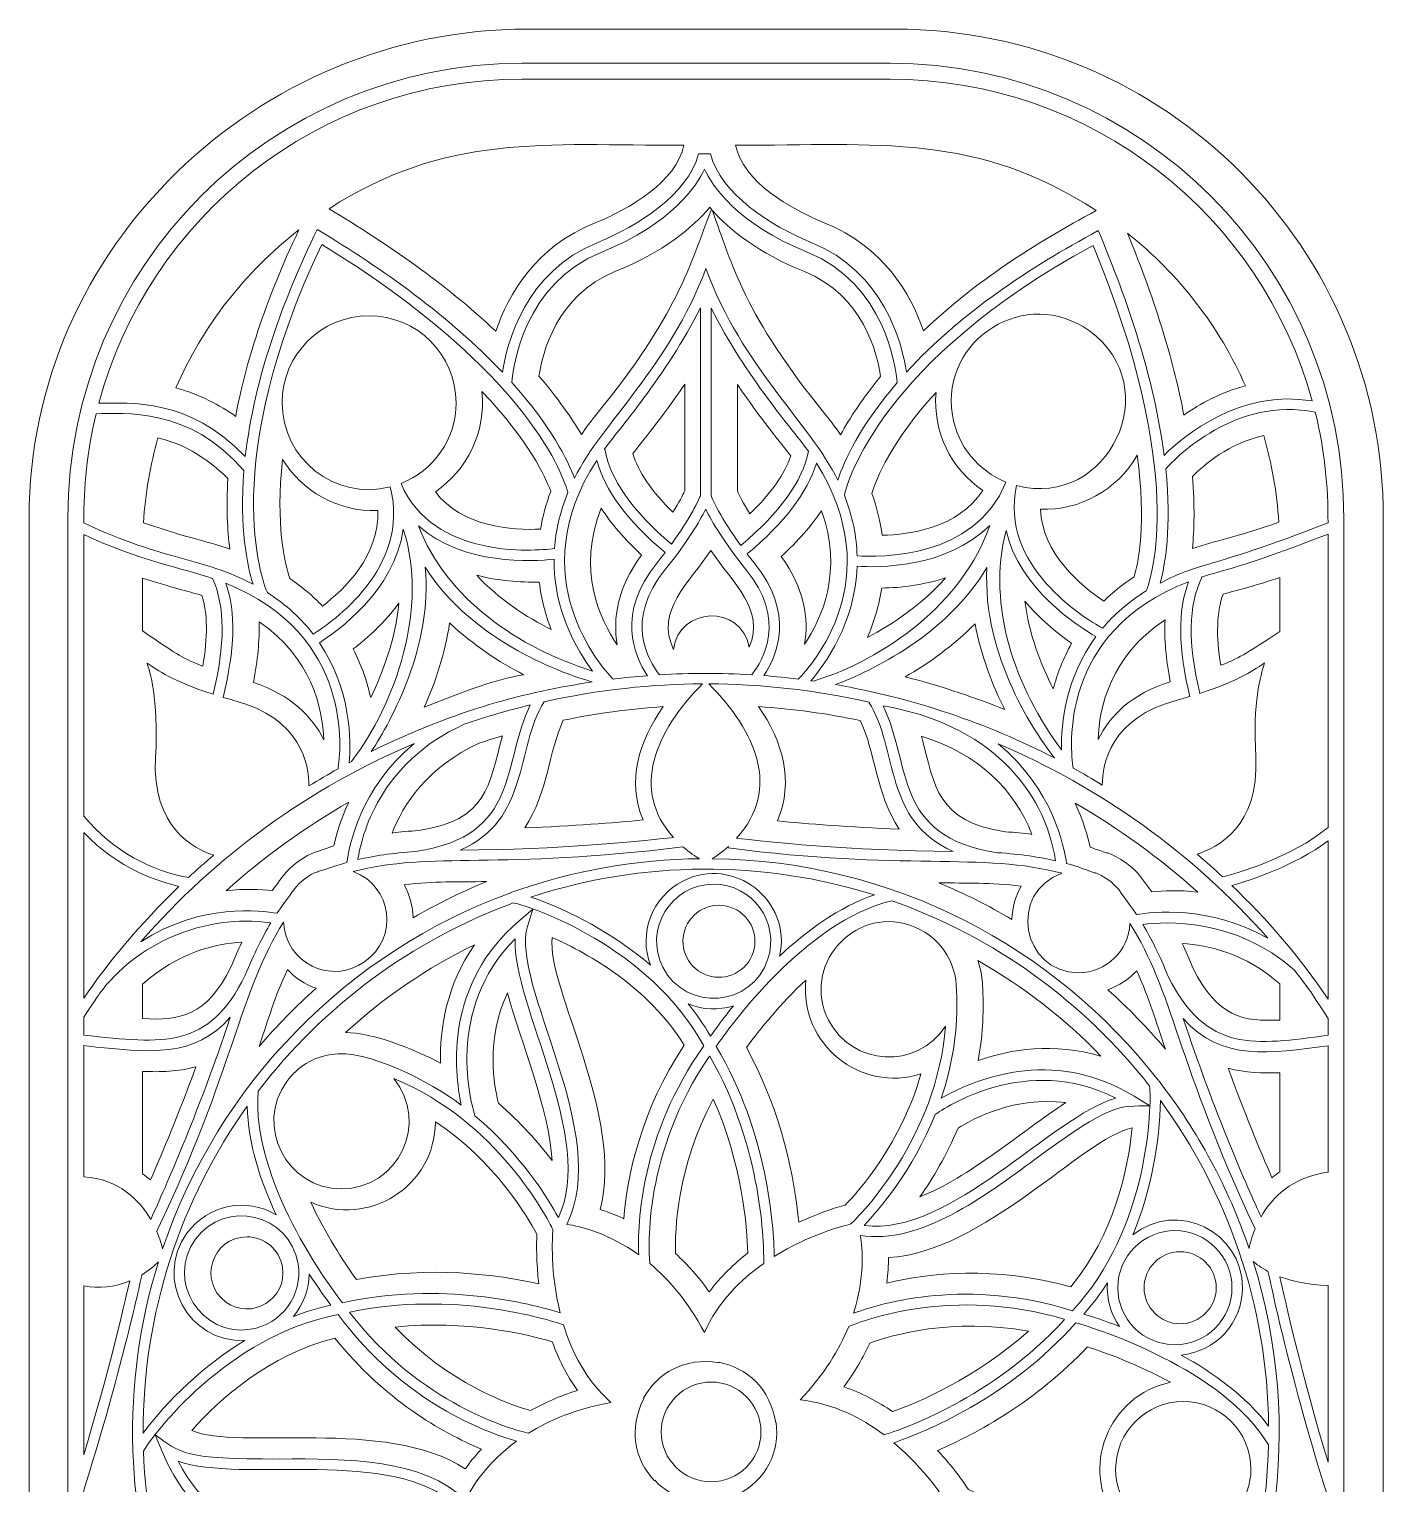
# Model space of a CAD drawing. Header units: inches. Extents: x 67 to 712, y 69 to 701.
# Drawn here: x 455.2 to 712.4, y 424.8 to 701 of the extents above; entities that cross this region are included whole.
import ezdxf

# ---------------------------------------------------------------- set-up
doc = ezdxf.new("R2010")
doc.units = ezdxf.units.IN
doc.header["$MEASUREMENT"] = 0
doc.layers.add('_U+0421_U+043B_U+043E_U+0439 1', color=7, linetype='Continuous')

# ---------------------------------------------------------------- blocks, each defined once
blk = doc.blocks.new('block 2')
at = {"layer": '_U+0421_U+043B_U+043E_U+0439 1', "color": 1, "lineweight": 9, "true_color": 0xff0000}
for points, knots in [([(712.3, 608.11), (712.41, 659.44), (670.91, 701.04), (619.58, 701.04), (619.58, 701.04), (549.77, 701.04), (549.77, 701.04), (498.53, 701.04), (455.17, 659.56), (455.18, 608.31), (455.18, 608.31), (455.18, 69.39), (455.18, 69.39), (455.18, 69.39), (556.5, 69.39), (556.5, 69.39), (556.5, 69.39), (556.5, 81.92), (556.5, 81.92), (556.5, 90.67), (563.62, 97.79), (572.36, 97.79), (572.36, 97.79), (596.99, 97.79), (596.99, 97.79), (605.74, 97.79), (612.85, 90.67), (612.85, 81.92), (612.85, 81.92), (612.85, 69.39), (612.85, 69.39), (612.85, 69.39), (712.3, 69.39), (712.3, 69.39), (712.3, 69.39), (712.3, 608.11), (712.3, 608.11), (712.3, 608.11), (712.3, 608.11), (712.3, 608.11)], [0, 0, 0, 0, 1, 1, 1, 2, 2, 2, 3, 3, 3, 4, 4, 4, 5, 5, 5, 6, 6, 6, 7, 7, 7, 8, 8, 8, 9, 9, 9, 10, 10, 10, 11, 11, 11, 12, 12, 12, 13, 13, 13, 13]), ([(579.49, 678.98), (578.1, 672.11), (569.13, 666.87), (562.66, 664.26), (551.36, 659.7), (546.18, 650.71), (543.8, 643.66), (533.97, 652.9), (523.41, 660.1), (512.12, 666.94), (534.41, 681.24), (552.85, 678.98), (579.49, 678.98)], [0, 0, 0, 0, 1, 1, 1, 2, 2, 2, 3, 3, 3, 4, 4, 4, 4]), ([(657.8, 666.58), (645.98, 660.23), (634.96, 653.21), (624.98, 643.76), (622.59, 650.8), (617.4, 659.72), (606.16, 664.26), (599.67, 666.88), (590.7, 672.12), (589.32, 678.98), (616.32, 678.98), (635.23, 681.34), (657.8, 666.58)], [0, 0, 0, 0, 1, 1, 1, 2, 2, 2, 3, 3, 3, 4, 4, 4, 4]), ([(584.41, 667.2), (584.51, 667.08), (584.62, 666.96), (584.72, 666.83), (580.68, 656.24), (578.34, 646.8), (562.78, 627.73), (561.78, 626.5), (560.87, 625.29), (560.03, 624.09), (558.19, 627.21), (555.6, 630.95), (551.99, 635.15), (552.62, 639.48), (555.32, 650.51), (566.4, 654.99), (575.64, 658.72), (581.15, 663.32), (584.41, 667.2)], [0, 0, 0, 0, 1, 1, 1, 2, 2, 2, 3, 3, 3, 4, 4, 4, 5, 5, 5, 6, 6, 6, 6]), ([(602.41, 654.99), (613.59, 650.47), (616.23, 639.4), (616.84, 635.08), (613.45, 630.96), (611.01, 627.21), (609.26, 624.03), (608.41, 625.25), (607.48, 626.48), (606.47, 627.73), (590.9, 646.82), (588.71, 656.21), (584.89, 666.65), (588.19, 662.89), (593.61, 658.54), (602.41, 654.99)], [0, 0, 0, 0, 1, 1, 1, 2, 2, 2, 3, 3, 3, 4, 4, 4, 5, 5, 5, 5]), ([(506.4, 662.9), (499.85, 649.14), (496.23, 637.33), (494.4, 627.5), (491.4, 629.61), (487.57, 631.69), (483.05, 632.91), (488.11, 644.54), (495.98, 654.79), (506.4, 662.9)], [0, 0, 0, 0, 1, 1, 1, 2, 2, 2, 3, 3, 3, 3]), ([(686.13, 633.3), (681.45, 632.08), (677.51, 629.93), (674.44, 627.75), (672.64, 637.23), (669.34, 648.71), (663.71, 662.31), (673.63, 654.38), (681.18, 644.5), (686.13, 633.3)], [0, 0, 0, 0, 1, 1, 1, 2, 2, 2, 3, 3, 3, 3]), ([(579.65, 613.34), (579.28, 612.56), (578.57, 611.18), (577.41, 609.31), (573.37, 613.27), (570.82, 617.01), (569.81, 620.47), (571.55, 622.72), (575.2, 627.06), (579.66, 633.65), (579.66, 633.65), (579.65, 613.34), (579.65, 613.34)], [0, 0, 0, 0, 1, 1, 1, 2, 2, 2, 3, 3, 3, 4, 4, 4, 4]), ([(592.03, 609.02), (590.77, 611.03), (590.02, 612.51), (589.65, 613.31), (589.65, 613.31), (589.66, 633.56), (589.66, 633.56), (594.36, 626.6), (598.01, 622.36), (599.8, 620.01), (598.67, 616.59), (596.07, 612.91), (592.03, 609.02)], [0, 0, 0, 0, 1, 1, 1, 2, 2, 2, 3, 3, 3, 4, 4, 4, 4]), ([(541.13, 632.25), (550.16, 622.81), (553.28, 615.88), (554.22, 613.25), (553.3, 610.79), (552.67, 608.4), (552.29, 606.1), (547, 605.86), (537.41, 606.48), (532.31, 613.18), (538.34, 617.32), (541.95, 624.49), (541.13, 632.25)], [0, 0, 0, 0, 1, 1, 1, 2, 2, 2, 3, 3, 3, 4, 4, 4, 4]), ([(636.28, 613.41), (631.51, 606.32), (622.43, 605.03), (617.14, 604.94), (616.8, 607.47), (616.17, 610.11), (615.18, 612.84), (616.02, 615.58), (618.86, 622.81), (627.37, 632.04), (626.77, 624.62), (630.07, 617.63), (636.28, 613.41)], [0, 0, 0, 0, 1, 1, 1, 2, 2, 2, 3, 3, 3, 4, 4, 4, 4]), ([(479.65, 623.43), (486.11, 621.93), (490.85, 617.8), (492.92, 615.69), (492.6, 610.38), (492.82, 605.91), (493.28, 602.32), (488.69, 603.9), (485.44, 604.34), (476.89, 607.32), (477.24, 612.83), (478.17, 618.22), (479.65, 623.43)], [0, 0, 0, 0, 1, 1, 1, 2, 2, 2, 3, 3, 3, 4, 4, 4, 4]), ([(692.46, 607.4), (683.86, 604.41), (680.69, 603.99), (676.06, 602.4), (676.41, 606.01), (676.51, 610.55), (676.06, 616.08), (678.18, 618.25), (682.98, 622.44), (689.59, 623.85), (691.13, 618.54), (692.1, 613.03), (692.46, 607.4)], [0, 0, 0, 0, 1, 1, 1, 2, 2, 2, 3, 3, 3, 4, 4, 4, 4]), ([(521.38, 609.61), (521.69, 601.07), (515.09, 594.69), (510.87, 591.5), (509.11, 593.34), (507.07, 595.1), (504.68, 596.72), (503.78, 599.46), (501.9, 607.02), (503.3, 619.33), (507, 613.36), (513.66, 609.37), (521.38, 609.61)], [0, 0, 0, 0, 1, 1, 1, 2, 2, 2, 3, 3, 3, 4, 4, 4, 4]), ([(665.57, 620.12), (667.32, 607.17), (665.78, 599.73), (664.99, 597.05), (662.81, 595.6), (660.9, 594.05), (659.24, 592.42), (654.85, 595.34), (647.46, 601.5), (647.24, 609.86), (654.7, 609.67), (661.69, 613.42), (665.57, 620.12)], [0, 0, 0, 0, 1, 1, 1, 2, 2, 2, 3, 3, 3, 4, 4, 4, 4]), ([(571.47, 601.16), (566.83, 594.95), (565.97, 589.05), (566.85, 584.13), (563.46, 589.05), (559.23, 598.31), (563.77, 610.1), (565.7, 607.14), (568.26, 604.17), (571.47, 601.16)], [0, 0, 0, 0, 1, 1, 1, 2, 2, 2, 3, 3, 3, 3]), ([(602.42, 584.24), (603.25, 589.06), (602.4, 594.83), (597.98, 600.88), (601.15, 603.81), (603.69, 606.71), (605.64, 609.6), (609.77, 598.18), (605.72, 589.13), (602.42, 584.24)], [0, 0, 0, 0, 1, 1, 1, 2, 2, 2, 3, 3, 3, 3]), ([(591.92, 583.69), (590.41, 591.85), (578.53, 591.47), (577.54, 583.23), (574.04, 590.63), (580.46, 595.86), (584.63, 602.05), (588.82, 595.8), (594.91, 590.9), (591.92, 583.69)], [0, 0, 0, 0, 1, 1, 1, 2, 2, 2, 3, 3, 3, 3]), ([(476.7, 596.82), (482.44, 594.95), (485.22, 594.34), (487.98, 593.51), (489.08, 590.08), (489.12, 585.56), (488.15, 580.05), (483.63, 581.87), (483.14, 582.45), (476.7, 586.76), (476.7, 586.76), (476.7, 596.82), (476.7, 596.82)], [0, 0, 0, 0, 1, 1, 1, 2, 2, 2, 3, 3, 3, 4, 4, 4, 4]), ([(540.16, 597.33), (544.26, 596.29), (548.41, 595.96), (552.04, 596.06), (552.43, 592.76), (553.25, 589.73), (554.29, 587.04), (549.66, 589.37), (544.42, 592.72), (540.16, 597.33)], [0, 0, 0, 0, 1, 1, 1, 2, 2, 2, 3, 3, 3, 3]), ([(617.06, 594.91), (620.74, 594.96), (624.99, 595.51), (629.18, 596.83), (624.76, 591.79), (619.16, 588.07), (614.35, 585.52), (615.53, 588.28), (616.53, 591.43), (617.06, 594.91)], [0, 0, 0, 0, 1, 1, 1, 2, 2, 2, 3, 3, 3, 3]), ([(692.65, 586.64), (686.37, 582.61), (685.69, 581.96), (681.45, 580.24), (680.51, 585.82), (680.65, 590.34), (681.87, 593.74), (684.49, 594.49), (687.46, 595.22), (692.65, 596.91), (692.65, 596.91), (692.65, 586.64), (692.65, 586.64), (692.65, 586.64), (692.65, 586.64), (692.65, 586.64)], [0, 0, 0, 0, 1, 1, 1, 2, 2, 2, 3, 3, 3, 4, 4, 4, 5, 5, 5, 5]), ([(520.03, 574.15), (519.36, 577.09), (518.32, 580.22), (516.7, 583.35), (519.65, 585.55), (522.77, 588.49), (525.37, 592.02), (524.77, 585.34), (522.42, 579.05), (520.03, 574.15)], [0, 0, 0, 0, 1, 1, 1, 2, 2, 2, 3, 3, 3, 3]), ([(649.64, 575.8), (647.26, 580.41), (644.99, 586.2), (644.25, 592.43), (646.97, 589.18), (650.12, 586.48), (653.12, 584.43), (651.49, 581.53), (650.38, 578.6), (649.64, 575.8)], [0, 0, 0, 0, 1, 1, 1, 2, 2, 2, 3, 3, 3, 3]), ([(498.83, 588.51), (508.88, 581.7), (510.92, 572), (511.13, 566.11), (508.97, 570.49), (504.89, 574.66), (497.76, 576.96), (498.59, 581.2), (498.95, 585.03), (498.83, 588.51)], [0, 0, 0, 0, 1, 1, 1, 2, 2, 2, 3, 3, 3, 3]), ([(671.84, 577.13), (664.5, 574.85), (660.33, 570.62), (658.14, 566.17), (658.35, 572.15), (660.46, 582.04), (670.86, 588.85), (670.69, 585.33), (671.01, 581.43), (671.84, 577.13)], [0, 0, 0, 0, 1, 1, 1, 2, 2, 2, 3, 3, 3, 3]), ([(535.02, 588.3), (539.5, 584.04), (544.51, 580.83), (549.07, 578.46), (544.29, 577.56), (541.05, 576.57), (530.21, 572.27), (532.27, 576.89), (534.14, 582.38), (535.02, 588.3)], [0, 0, 0, 0, 1, 1, 1, 2, 2, 2, 3, 3, 3, 3]), ([(621.54, 578.05), (625.9, 580.57), (630.62, 583.9), (634.79, 588.15), (635.92, 582.03), (638.11, 576.45), (640.42, 571.85), (635.34, 573.91), (628.78, 576.19), (621.54, 578.05)], [0, 0, 0, 0, 1, 1, 1, 2, 2, 2, 3, 3, 3, 3]), ([(575.59, 572.41), (570.91, 565.77), (568.68, 558.29), (571.74, 550.88), (566.22, 550.35), (558.32, 549.72), (549.29, 549.38), (553.74, 556.1), (553.85, 564.06), (556.61, 569.81), (562.84, 571.11), (569.17, 571.98), (575.59, 572.41)], [0, 0, 0, 0, 1, 1, 1, 2, 2, 2, 3, 3, 3, 4, 4, 4, 4]), ([(620.39, 549.14), (611, 549.49), (602.82, 550.16), (597.27, 550.7), (600.44, 558.22), (598.28, 565.76), (593.68, 572.41), (600.2, 571.98), (606.65, 571.09), (612.98, 569.76), (615.83, 564.01), (615.89, 555.93), (620.39, 549.14)], [0, 0, 0, 0, 1, 1, 1, 2, 2, 2, 3, 3, 3, 4, 4, 4, 4]), ([(540.75, 565.5), (542.17, 565.97), (543.59, 566.42), (545.03, 566.86), (542.48, 557.3), (542.16, 550.86), (529.15, 548.88), (527.35, 548.76), (525.67, 548.6), (524.1, 548.4), (526.16, 553.71), (530.72, 560.97), (540.75, 565.5)], [0, 0, 0, 0, 1, 1, 1, 2, 2, 2, 3, 3, 3, 4, 4, 4, 4]), ([(645.58, 548.15), (644.02, 548.35), (642.34, 548.52), (640.55, 548.64), (627.45, 550.63), (627.2, 557.13), (624.61, 566.77), (635.28, 563.52), (642.27, 556.72), (645.58, 548.15)], [0, 0, 0, 0, 1, 1, 1, 2, 2, 2, 3, 3, 3, 3]), ([(515.86, 554.27), (514.37, 551.02), (513.53, 548.11), (513.05, 545.97), (513.05, 545.97), (509.72, 544.84), (509.72, 544.84), (509.72, 544.84), (509.71, 544.86), (509.71, 544.86), (507.57, 544.13), (504.82, 542.18), (503.4, 540.26), (503.4, 540.26), (503.4, 540.26), (503.4, 540.26), (503.4, 540.26), (501.35, 537.49), (501.34, 537.48), (499.16, 537.72), (496.12, 537.85), (492.57, 537.44), (499.75, 543.86), (507.57, 549.49), (515.86, 554.27)], [0, 0, 0, 0, 1, 1, 1, 2, 2, 2, 3, 3, 3, 4, 4, 4, 5, 5, 5, 6, 6, 6, 7, 7, 7, 8, 8, 8, 8]), ([(668.34, 537.24), (668.34, 537.24), (666.26, 540.04), (666.26, 540.04), (666.26, 540.04), (666.27, 540.05), (666.27, 540.05), (664.84, 541.95), (661.99, 543.94), (659.97, 544.61), (659.97, 544.61), (659.95, 544.55), (659.95, 544.55), (658.15, 545.17), (656.64, 545.72), (656.63, 545.72), (656.15, 547.88), (655.3, 550.82), (653.79, 554.09), (662.08, 549.29), (669.89, 543.63), (677.06, 537.19), (673.54, 537.59), (670.51, 537.47), (668.34, 537.24)], [0, 0, 0, 0, 1, 1, 1, 2, 2, 2, 3, 3, 3, 4, 4, 4, 5, 5, 5, 6, 6, 6, 7, 7, 7, 8, 8, 8, 8]), ([(528.09, 532.3), (528.03, 534.53), (527.43, 536.68), (526.38, 538.59), (532.31, 539.27), (536.39, 539.1), (542.06, 539.18), (537.23, 537.21), (532.56, 534.91), (528.09, 532.3)], [0, 0, 0, 0, 1, 1, 1, 2, 2, 2, 3, 3, 3, 3]), ([(627.89, 538.94), (633.34, 538.86), (637.57, 539.03), (643.54, 538.32), (642.48, 536.44), (641.85, 534.29), (641.79, 531.99), (637.34, 534.61), (632.7, 536.94), (627.89, 538.94)], [0, 0, 0, 0, 1, 1, 1, 2, 2, 2, 3, 3, 3, 3]), ([(592.66, 525.73), (591.49, 522.15), (587.63, 520.17), (584.04, 521.34), (580.45, 522.51), (578.48, 526.36), (579.65, 529.96), (580.82, 533.55), (584.67, 535.52), (588.27, 534.35), (591.85, 533.19), (593.83, 529.32), (592.66, 525.73)], [0, 0, 0, 0, 1, 1, 1, 2, 2, 2, 3, 3, 3, 4, 4, 4, 4]), ([(476.7, 519.68), (483.4, 525.73), (490.53, 527.4), (495.58, 527.67), (494.91, 526.25), (494.24, 524.7), (493.57, 523.04), (488.78, 513.49), (483.78, 512.78), (476.7, 513.16), (476.7, 513.16), (476.7, 519.68), (476.7, 519.68)], [0, 0, 0, 0, 1, 1, 1, 2, 2, 2, 3, 3, 3, 4, 4, 4, 4]), ([(579.56, 508.15), (571.3, 495.61), (568.76, 483.32), (568.1, 475.16), (566.49, 475.92), (564.97, 476.49), (563.6, 476.93), (568.27, 494.47), (553.47, 519), (554.47, 528.57), (561.68, 525.39), (572.7, 519.07), (579.56, 508.15)], [0, 0, 0, 0, 1, 1, 1, 2, 2, 2, 3, 3, 3, 4, 4, 4, 4]), ([(539.72, 527.19), (534.41, 519.46), (533.14, 511.23), (533.27, 504.72), (528.65, 507.21), (520.33, 510.59), (515.24, 510.51), (522.52, 517.18), (530.76, 522.82), (539.72, 527.19)], [0, 0, 0, 0, 1, 1, 1, 2, 2, 2, 3, 3, 3, 3]), ([(692.65, 512.9), (685.75, 512.56), (680.83, 513.39), (676.12, 522.79), (675.45, 524.45), (674.77, 526.01), (674.1, 527.43), (679.08, 527.16), (686.06, 525.54), (692.65, 519.75), (692.65, 519.75), (692.65, 512.9), (692.65, 512.9), (692.65, 512.9), (692.65, 512.9), (692.65, 512.9)], [0, 0, 0, 0, 1, 1, 1, 2, 2, 2, 3, 3, 3, 4, 4, 4, 5, 5, 5, 5]), ([(498.84, 507.87), (500.67, 513.22), (501.75, 517.09), (504.21, 522.48), (505.7, 520.89), (507.55, 519.66), (509.65, 518.92), (505.8, 515.49), (502.19, 511.8), (498.84, 507.87)], [0, 0, 0, 0, 1, 1, 1, 2, 2, 2, 3, 3, 3, 3]), ([(635.39, 505.23), (636.16, 509.45), (636.51, 513.99), (636.24, 518.78), (636.24, 518.78), (636.23, 518.78), (636.23, 518.78), (636.23, 520.64), (635.9, 522.47), (635.3, 524.2), (643.95, 519.29), (651.82, 513.16), (658.68, 506.05), (649.72, 508.68), (641.52, 507.35), (635.39, 505.23)], [0, 0, 0, 0, 1, 1, 1, 2, 2, 2, 3, 3, 3, 4, 4, 4, 5, 5, 5, 5]), ([(659.99, 518.66), (662.1, 519.4), (663.98, 520.64), (665.48, 522.24), (667.96, 516.8), (669.04, 512.89), (670.93, 507.38), (667.55, 511.39), (663.89, 515.16), (659.99, 518.66)], [0, 0, 0, 0, 1, 1, 1, 2, 2, 2, 3, 3, 3, 3]), ([(624.51, 502.67), (620.86, 489.62), (612.75, 480.46), (610.15, 477.77), (608.34, 477.28), (605.08, 476.25), (601.31, 474.49), (600.55, 482.56), (598.22, 495.19), (591.38, 507.68), (593.91, 511.16), (597.89, 516.01), (602.66, 520.49), (601.35, 508.34), (613.07, 499), (624.51, 502.67)], [0, 0, 0, 0, 1, 1, 1, 2, 2, 2, 3, 3, 3, 4, 4, 4, 5, 5, 5, 5]), ([(554.47, 486.2), (551.89, 489.62), (548.52, 493.46), (544.3, 497.09), (543.48, 500.31), (541.83, 509.27), (546.01, 518.05), (548.63, 508.37), (553.92, 496.1), (554.47, 486.2)], [0, 0, 0, 0, 1, 1, 1, 2, 2, 2, 3, 3, 3, 3]), ([(476.7, 503.15), (480.15, 503), (483.47, 503.08), (486.86, 504.02), (483.63, 495.2), (480.47, 487.63), (478.24, 482.53), (477.75, 482.94), (477.24, 483.34), (476.7, 483.72), (476.7, 483.72), (476.7, 503.15), (476.7, 503.15), (476.7, 503.15), (476.7, 503.15), (476.7, 503.15)], [0, 0, 0, 0, 1, 1, 1, 2, 2, 2, 3, 3, 3, 4, 4, 4, 5, 5, 5, 5]), ([(692.65, 484.08), (692.12, 483.72), (691.63, 483.34), (691.16, 482.94), (688.95, 488.03), (685.92, 495.32), (682.82, 503.78), (686.16, 502.85), (689.35, 502.77), (692.65, 502.9), (692.65, 502.9), (692.65, 484.08), (692.65, 484.08)], [0, 0, 0, 0, 1, 1, 1, 2, 2, 2, 3, 3, 3, 4, 4, 4, 4]), ([(585.07, 497.9), (590.58, 485.5), (591.51, 473.56), (591.64, 468.67), (589.01, 466.62), (586.48, 464.18), (584.33, 461.28), (582.27, 464.16), (580.11, 466.55), (577.93, 468.54), (577.78, 472.95), (578.14, 484.93), (585.07, 497.9)], [0, 0, 0, 0, 1, 1, 1, 2, 2, 2, 3, 3, 3, 4, 4, 4, 4]), ([(631.55, 492.37), (634.35, 494.14), (642.36, 498.48), (652, 497.22), (643.62, 491.75), (633.58, 482.92), (624.33, 479.33), (626.79, 482.85), (629.39, 487.24), (631.55, 492.37)], [0, 0, 0, 0, 1, 1, 1, 2, 2, 2, 3, 3, 3, 3]), ([(532.32, 493.59), (543.61, 486.09), (549.82, 475.54), (551.58, 472.23), (551.49, 470.36), (551.46, 466.94), (551.96, 462.81), (544.06, 464.58), (531.33, 466.27), (517.33, 463.62), (514.8, 467.1), (511.42, 472.39), (508.64, 478.32), (519.52, 473.43), (532.28, 481.25), (532.32, 493.59)], [0, 0, 0, 0, 1, 1, 1, 2, 2, 2, 3, 3, 3, 4, 4, 4, 5, 5, 5, 5]), ([(664.62, 492.43), (663.83, 484.59), (661.22, 472.15), (652.95, 462.26), (638.48, 466.24), (626, 464.85), (618.04, 462.96), (618.27, 464.74), (618.34, 466.36), (618.33, 467.8), (636.48, 468.79), (655.22, 490.42), (664.62, 492.43)], [0, 0, 0, 0, 1, 1, 1, 2, 2, 2, 3, 3, 3, 4, 4, 4, 4]), ([(503.29, 465.95), (504.24, 459.98), (497.45, 455.77), (492.52, 459.35), (487.21, 463.21), (489.9, 471.73), (496.55, 471.73), (499.8, 471.73), (502.75, 469.37), (503.29, 465.95)], [0, 0, 0, 0, 1, 1, 1, 2, 2, 2, 3, 3, 3, 3]), ([(673.73, 455.23), (669.96, 455.23), (666.89, 458.3), (666.89, 462.07), (666.89, 465.84), (669.96, 468.91), (673.73, 468.91), (677.5, 468.91), (680.57, 465.84), (680.57, 462.07), (680.57, 458.3), (677.5, 455.23), (673.73, 455.23)], [0, 0, 0, 0, 1, 1, 1, 2, 2, 2, 3, 3, 3, 4, 4, 4, 4]), ([(554.52, 451.82), (555.64, 448.68), (557.19, 445.52), (559.28, 442.58), (555.9, 441.51), (552.95, 440.19), (550.39, 438.73), (546.15, 439.92), (534.91, 443.91), (524.68, 454.6), (538.17, 456), (549.82, 453.2), (554.52, 451.82)], [0, 0, 0, 0, 1, 1, 1, 2, 2, 2, 3, 3, 3, 4, 4, 4, 4]), ([(619.14, 438.56), (616.38, 440.44), (613.28, 442.08), (609.86, 443.24), (611.96, 446.08), (613.56, 448.88), (614.78, 451.57), (618.93, 453.07), (630.44, 456.43), (644.91, 453.84), (634.82, 444.78), (623.75, 440.2), (619.14, 438.56)], [0, 0, 0, 0, 1, 1, 1, 2, 2, 2, 3, 3, 3, 4, 4, 4, 4]), ([(513.23, 452.52), (522.6, 440.79), (533.51, 434.58), (541.06, 431.43), (539.85, 430.13), (538.83, 428.87), (538, 427.7), (522.76, 437.55), (494.85, 431.07), (486.06, 434.97), (491.31, 440.85), (500.73, 449.38), (513.23, 452.52)], [0, 0, 0, 0, 1, 1, 1, 2, 2, 2, 3, 3, 3, 4, 4, 4, 4]), ([(661.66, 417.82), (648.11, 417.24), (636.88, 422.13), (633.52, 423.78), (632.49, 425.34), (630.51, 428.13), (627.67, 431.17), (635.1, 434.38), (646.38, 440.49), (656.14, 450.85), (659.6, 449.72), (665.72, 447.48), (671.88, 444.11), (660.04, 441.64), (654.51, 427.74), (661.66, 417.82)], [0, 0, 0, 0, 1, 1, 1, 2, 2, 2, 3, 3, 3, 4, 4, 4, 5, 5, 5, 5]), ([(584.68, 425.22), (579.46, 425.22), (575.21, 429.47), (575.21, 434.69), (575.21, 439.91), (579.46, 444.16), (584.68, 444.16), (589.9, 444.16), (594.14, 439.91), (594.14, 434.69), (594.14, 429.47), (589.9, 425.22), (584.68, 425.22)], [0, 0, 0, 0, 1, 1, 1, 2, 2, 2, 3, 3, 3, 4, 4, 4, 4])]:
    blk.add_open_spline(points, degree=3, knots=knots, dxfattribs=at)
at = {"layer": '_U+0421_U+043B_U+043E_U+0439 1', "color": 7, "lineweight": 9, "true_color": 0xffffff}
for points, knots in [([(618.58, 694.54), (618.58, 694.54), (548.77, 694.54), (548.77, 694.54), (501.12, 694.54), (462.55, 655.97), (462.55, 608.31), (462.55, 608.31), (462.55, 75.89), (462.55, 75.89), (462.55, 75.89), (549, 75.89), (549, 75.89), (549, 75.89), (549, 81.93), (549, 81.93), (549, 94.26), (559.03, 104.29), (571.36, 104.29), (571.36, 104.29), (595.99, 104.29), (595.99, 104.29), (608.32, 104.29), (618.35, 94.26), (618.35, 81.93), (618.35, 81.93), (618.35, 75.89), (618.35, 75.89), (618.35, 75.89), (704.8, 75.89), (704.8, 75.89), (704.8, 75.89), (704.8, 608.11), (704.8, 608.11), (704.91, 655.84), (666.34, 694.54), (618.58, 694.54)], [0, 0, 0, 0, 1, 1, 1, 2, 2, 2, 3, 3, 3, 4, 4, 4, 5, 5, 5, 6, 6, 6, 7, 7, 7, 8, 8, 8, 9, 9, 9, 10, 10, 10, 11, 11, 11, 12, 12, 12, 12]), ([(548.77, 691.54), (548.77, 691.54), (618.58, 691.54), (618.58, 691.54), (657.18, 691.54), (689.23, 665.41), (698.82, 630.43), (685.12, 632.75), (674.51, 623.89), (670.68, 620.11), (668.79, 634.76), (663.84, 649.29), (658.18, 662.78), (644.92, 655.66), (632, 647.07), (621.76, 635.9), (620.94, 641.35), (617.52, 654.95), (603.66, 660.55), (596.09, 663.61), (586.46, 669.73), (584.54, 677.33), (584.54, 677.33), (582.28, 677.33), (582.28, 677.33), (580.27, 669.68), (570.74, 663.62), (563.15, 660.55), (549.28, 654.95), (545.87, 641.32), (545.05, 635.88), (534.94, 646.57), (522.41, 655.42), (509.88, 663.01), (503.31, 649.38), (497.94, 634.89), (496.23, 619.88), (485.33, 631.12), (474.44, 630.01), (468.41, 630.01), (477.85, 665.2), (510.01, 691.54), (548.77, 691.54)], [0, 0, 0, 0, 1, 1, 1, 2, 2, 2, 3, 3, 3, 4, 4, 4, 5, 5, 5, 6, 6, 6, 7, 7, 7, 8, 8, 8, 9, 9, 9, 10, 10, 10, 11, 11, 11, 12, 12, 12, 13, 13, 13, 14, 14, 14, 14]), ([(583.69, 655.57), (576.61, 636.77), (563.97, 626.34), (558.71, 615.78), (557.46, 619.16), (554.33, 625.59), (546.83, 633.95), (547.06, 636.79), (549.06, 652.7), (563.9, 658.7), (577.28, 664.1), (581.94, 671.29), (583.41, 674.47), (584.88, 671.29), (589.53, 664.1), (602.91, 658.7), (617.81, 652.68), (619.77, 636.62), (619.99, 633.91), (612.91, 625.69), (609.92, 618.99), (608.71, 615.42), (603.46, 626.23), (590.63, 636.67), (583.69, 655.57)], [0, 0, 0, 0, 1, 1, 1, 2, 2, 2, 3, 3, 3, 4, 4, 4, 5, 5, 5, 6, 6, 6, 7, 7, 7, 8, 8, 8, 8]), ([(557.47, 613.04), (555.94, 609.3), (555.16, 605.73), (554.92, 602.41), (550.96, 601.93), (531.97, 600.42), (525.79, 614.75), (531.91, 617.17), (536.25, 623.13), (536.25, 630.1), (536.25, 639.2), (528.84, 646.61), (519.73, 646.61), (510.62, 646.61), (503.22, 639.2), (503.22, 630.1), (503.22, 619.53), (513.16, 611.43), (523.75, 614.1), (527.68, 598.72), (512.57, 588.31), (509.12, 586.16), (506.94, 588.99), (504.1, 591.68), (500.41, 594.04), (499.42, 596.38), (491.03, 618.68), (510.73, 660.16), (550.65, 635.69), (556.86, 615.44), (557.47, 613.04)], [0, 0, 0, 0, 1, 1, 1, 2, 2, 2, 3, 3, 3, 4, 4, 4, 5, 5, 5, 6, 6, 6, 7, 7, 7, 8, 8, 8, 9, 9, 9, 10, 10, 10, 10]), ([(667.3, 594.38), (663.87, 592.25), (661.14, 589.83), (658.99, 587.28), (655.51, 589.21), (639.27, 599.14), (642.68, 614.37), (660.15, 609.86), (671.22, 633.03), (656.51, 643.72), (644.56, 652.4), (628.21, 642.18), (630.49, 627.78), (631.44, 621.8), (635.44, 617.14), (640.64, 615.04), (634.77, 600.31), (616.45, 600.76), (612.39, 601.05), (612.29, 604.62), (611.58, 608.48), (609.97, 612.55), (610.55, 615.03), (616.87, 638), (657.19, 659.98), (675.11, 616.71), (668.22, 596.68), (667.3, 594.38)], [0, 0, 0, 0, 1, 1, 1, 2, 2, 2, 3, 3, 3, 4, 4, 4, 5, 5, 5, 6, 6, 6, 7, 7, 7, 8, 8, 8, 9, 9, 9, 9]), ([(582.65, 612.48), (582.35, 611.76), (580.84, 608.35), (577.13, 603.25), (569.73, 609.55), (565.48, 615.6), (564.51, 621.26), (564.51, 621.26), (564.36, 621.23), (564.36, 621.23), (566.63, 624.39), (576.16, 635.26), (582.67, 648.12), (582.67, 648.12), (582.65, 612.48), (582.65, 612.48)], [0, 0, 0, 0, 1, 1, 1, 2, 2, 2, 3, 3, 3, 4, 4, 4, 5, 5, 5, 5]), ([(584.65, 612.48), (584.65, 612.48), (584.67, 648.07), (584.67, 648.07), (591.17, 635.09), (600.63, 624.42), (603.15, 620.87), (602.04, 615.24), (597.72, 609.24), (590.3, 602.99), (586.48, 608.21), (584.94, 611.75), (584.65, 612.48)], [0, 0, 0, 0, 1, 1, 1, 2, 2, 2, 3, 3, 3, 4, 4, 4, 4]), ([(669.92, 595.86), (670.89, 599.33), (672.14, 606.37), (670.98, 617.54), (672.92, 619.68), (684.3, 631.4), (699.39, 628.29), (701.24, 620.76), (701.8, 614.23), (701.8, 607.29), (677.62, 597.92), (678.13, 600.15), (669.92, 595.86)], [0, 0, 0, 0, 1, 1, 1, 2, 2, 2, 3, 3, 3, 4, 4, 4, 4]), ([(467.89, 628.01), (473.16, 628.01), (485.45, 629.41), (495.96, 617.2), (495.07, 606.39), (496.58, 599.21), (497.7, 595.62), (488.01, 600.79), (481.21, 599.93), (465.55, 607.28), (465.55, 614.28), (466.11, 620.63), (467.89, 628.01)], [0, 0, 0, 0, 1, 1, 1, 2, 2, 2, 3, 3, 3, 4, 4, 4, 4]), ([(575.93, 601.64), (575.46, 601.02), (574.96, 600.39), (574.42, 599.73), (566.62, 590.17), (570, 582.11), (572.57, 578.27), (570.39, 578.1), (568.21, 577.89), (566.05, 577.62), (563.75, 580), (548.64, 596.97), (562.94, 619.16), (564.48, 613.48), (568.75, 607.73), (575.93, 601.64)], [0, 0, 0, 0, 1, 1, 1, 2, 2, 2, 3, 3, 3, 4, 4, 4, 5, 5, 5, 5]), ([(601.22, 577.64), (599.04, 577.91), (596.86, 578.11), (594.68, 578.28), (597.25, 582.12), (600.62, 590.18), (592.82, 599.73), (592.36, 600.3), (591.93, 600.85), (591.51, 601.39), (598.64, 607.38), (602.97, 613.04), (604.65, 618.62), (618.56, 596.55), (603.69, 580.13), (601.22, 577.64)], [0, 0, 0, 0, 1, 1, 1, 2, 2, 2, 3, 3, 3, 4, 4, 4, 5, 5, 5, 5]), ([(591.28, 598.46), (599.09, 588.88), (594.59, 581.23), (592.37, 578.45), (586.5, 578.81), (580.76, 578.81), (574.88, 578.45), (572.66, 581.22), (568.15, 588.87), (575.97, 598.46), (580.16, 603.6), (582.49, 607.61), (583.64, 609.88), (584.78, 607.61), (587.09, 603.6), (591.28, 598.46)], [0, 0, 0, 0, 1, 1, 1, 2, 2, 2, 3, 3, 3, 4, 4, 4, 5, 5, 5, 5]), ([(465.55, 605.07), (475.98, 600.18), (484.44, 598.63), (490, 596.74), (492.4, 591.54), (492.44, 584.15), (490.11, 574.75), (482.36, 577.24), (479.57, 579.35), (477.58, 580.68), (478.02, 579.11), (479.82, 574.25), (479.18, 562.77), (478.44, 549.45), (486.5, 545.38), (490.24, 544.21), (488.61, 542.83), (487, 541.42), (485.43, 539.96), (478.35, 541.17), (471.31, 544.89), (465.55, 551.59), (465.55, 551.59), (465.55, 605.07), (465.55, 605.07), (465.55, 605.07), (465.55, 605.07), (465.55, 605.07)], [0, 0, 0, 0, 1, 1, 1, 2, 2, 2, 3, 3, 3, 4, 4, 4, 5, 5, 5, 6, 6, 6, 7, 7, 7, 8, 8, 8, 9, 9, 9, 9]), ([(516.43, 561.98), (516.28, 561.89), (516.12, 561.81), (515.97, 561.73), (516.31, 565.76), (516.35, 575.57), (510.29, 584.54), (513.55, 586.59), (524.58, 594.35), (526.21, 606.11), (531.11, 591.36), (524.77, 572.83), (516.4, 562), (516.4, 562), (516.43, 561.98), (516.43, 561.98)], [0, 0, 0, 0, 1, 1, 1, 2, 2, 2, 3, 3, 3, 4, 4, 4, 5, 5, 5, 5]), ([(562.16, 579.16), (548.3, 583.43), (534.28, 592.92), (529.1, 606.75), (537.58, 599.15), (550.89, 599.95), (554.84, 600.39), (554.77, 590.7), (559.13, 583.19), (562.16, 579.16)], [0, 0, 0, 0, 1, 1, 1, 2, 2, 2, 3, 3, 3, 3]), ([(604.14, 577.25), (603.97, 577.27), (603.79, 577.29), (603.61, 577.32), (606.28, 580.41), (612.02, 588.29), (612.39, 599.05), (616.17, 598.8), (629.34, 598.6), (637.6, 606.81), (632.59, 592.16), (617.56, 581.33), (604.14, 577.25)], [0, 0, 0, 0, 1, 1, 1, 2, 2, 2, 3, 3, 3, 4, 4, 4, 4]), ([(651.18, 564.21), (642.53, 575.75), (636.9, 591.5), (640.69, 605.83), (643.14, 594.78), (654.3, 587.65), (657.74, 585.69), (651.98, 577.89), (651.1, 569.25), (651.18, 564.21)], [0, 0, 0, 0, 1, 1, 1, 2, 2, 2, 3, 3, 3, 3]), ([(701.8, 549.48), (694.84, 543.67), (684.15, 540.66), (681.82, 540.06), (680.23, 541.55), (678.59, 542.98), (676.93, 544.4), (680.79, 545.59), (688.82, 549.66), (688.09, 562.83), (687.49, 573.48), (689.01, 578.12), (689.73, 580.69), (688.08, 579.61), (685.33, 577.46), (677.46, 574.9), (675.17, 584.35), (675.29, 591.74), (677.84, 596.89), (677.84, 596.89), (677.7, 596.96), (677.7, 596.96), (682.14, 598.42), (684.56, 598.49), (701.8, 605.15), (701.8, 605.15), (701.8, 549.48), (701.8, 549.48), (701.8, 549.48), (701.8, 549.48), (701.8, 549.48)], [0, 0, 0, 0, 1, 1, 1, 2, 2, 2, 3, 3, 3, 4, 4, 4, 5, 5, 5, 6, 6, 6, 7, 7, 7, 8, 8, 8, 9, 9, 9, 10, 10, 10, 10]), ([(530.38, 598.86), (539.61, 584.4), (557.28, 578.47), (562.09, 577.08), (549.5, 575.15), (536.55, 571.94), (520.14, 563.87), (524.07, 569.91), (531.82, 583.95), (530.38, 598.86)], [0, 0, 0, 0, 1, 1, 1, 2, 2, 2, 3, 3, 3, 3]), ([(608.31, 576.58), (615.09, 579.19), (629.49, 585.99), (637.05, 598.83), (636.03, 581.84), (646.67, 566.74), (649.84, 562.66), (637.18, 569.23), (622.92, 574.05), (608.31, 576.58)], [0, 0, 0, 0, 1, 1, 1, 2, 2, 2, 3, 3, 3, 3]), ([(492.54, 595.81), (516.96, 586.04), (514.34, 563.74), (513.83, 560.58), (511.96, 559.54), (510.12, 558.45), (508.3, 557.33), (508.33, 561.3), (506.89, 570.2), (494.07, 573.59), (493.36, 573.78), (492.68, 573.97), (492.02, 574.16), (494.27, 583.18), (494.45, 590.32), (492.54, 595.81)], [0, 0, 0, 0, 1, 1, 1, 2, 2, 2, 3, 3, 3, 4, 4, 4, 5, 5, 5, 5]), ([(675.56, 574.31), (674.8, 574.09), (674.02, 573.87), (673.19, 573.65), (660.47, 570.29), (658.94, 561.5), (658.93, 557.49), (657.11, 558.61), (655.28, 559.7), (653.42, 560.74), (652.87, 564.29), (650.51, 586.58), (675.33, 596.12), (673.24, 590.63), (673.33, 583.45), (675.56, 574.31)], [0, 0, 0, 0, 1, 1, 1, 2, 2, 2, 3, 3, 3, 4, 4, 4, 5, 5, 5, 5]), ([(577.5, 547.57), (571.98, 546.93), (555.63, 545.22), (537.04, 545.15), (550.25, 550.94), (547.41, 564.27), (552.97, 573.32), (563.18, 575.6), (573.73, 576.71), (583.03, 576.72), (574.06, 567.68), (569.33, 556.64), (577.5, 547.57)], [0, 0, 0, 0, 1, 1, 1, 2, 2, 2, 3, 3, 3, 4, 4, 4, 4]), ([(584.25, 576.72), (593.74, 576.71), (604.33, 575.58), (614.61, 573.26), (620.3, 564.24), (617.34, 550.74), (630.64, 544.91), (611.21, 544.98), (594.23, 546.84), (589.5, 547.41), (598.02, 556.91), (593.18, 567.61), (584.25, 576.72)], [0, 0, 0, 0, 1, 1, 1, 2, 2, 2, 3, 3, 3, 4, 4, 4, 4]), ([(537.78, 569.05), (541.9, 570.46), (546.09, 571.69), (550.34, 572.72), (544.89, 561.79), (548.65, 547.86), (528.56, 544.9), (528.56, 544.9), (528.56, 544.9), (528.56, 544.9), (524.16, 544.6), (520.55, 544.03), (517.6, 543.35), (518.26, 547.77), (521.6, 561.68), (537.78, 569.05)], [0, 0, 0, 0, 1, 1, 1, 2, 2, 2, 3, 3, 3, 4, 4, 4, 5, 5, 5, 5]), ([(617.31, 572.54), (637.16, 569.23), (648.01, 556.77), (650.07, 543.14), (647.12, 543.82), (643.49, 544.37), (639.06, 544.67), (619, 547.65), (622.8, 561.62), (617.31, 572.54)], [0, 0, 0, 0, 1, 1, 1, 2, 2, 2, 3, 3, 3, 3]), ([(528.29, 565.4), (517.99, 556.86), (515.9, 545.7), (515.53, 542.82), (514.72, 542.6), (510.02, 541.07), (509.99, 541.06), (509.99, 541.06), (509.99, 541.06), (509.99, 541.06), (508.4, 540.52), (506.48, 539.06), (505.61, 537.89), (505.61, 537.89), (505.61, 537.88), (505.61, 537.88), (505.59, 537.85), (502.69, 533.86), (502.23, 533.16), (499.35, 533.7), (487.81, 535.2), (476.36, 527.72), (490.67, 544.18), (508.51, 557), (528.29, 565.4)], [0, 0, 0, 0, 1, 1, 1, 2, 2, 2, 3, 3, 3, 4, 4, 4, 5, 5, 5, 6, 6, 6, 7, 7, 7, 8, 8, 8, 8]), ([(662.06, 537.65), (662.06, 537.65), (662.07, 537.65), (662.07, 537.65), (661.1, 538.97), (658.98, 540.39), (657.7, 540.82), (657.7, 540.82), (657.67, 540.76), (657.67, 540.76), (654.82, 541.75), (654.42, 542), (652.15, 542.62), (651.75, 545.6), (649.59, 556.84), (639.15, 565.35), (658.61, 557.07), (676.19, 544.52), (690.36, 528.45), (679.26, 534.76), (668.27, 533.4), (665.46, 532.91), (664.99, 533.61), (662.09, 537.61), (662.06, 537.65)], [0, 0, 0, 0, 1, 1, 1, 2, 2, 2, 3, 3, 3, 4, 4, 4, 5, 5, 5, 6, 6, 6, 7, 7, 7, 8, 8, 8, 8]), ([(465.55, 548.52), (472.01, 541.58), (480.02, 539.09), (483.63, 538.27), (476.32, 531.23), (469.82, 523.4), (465.55, 517.03), (465.55, 517.03), (465.55, 548.52), (465.55, 548.52)], [0, 0, 0, 0, 1, 1, 1, 2, 2, 2, 3, 3, 3, 3]), ([(701.8, 516.86), (696.64, 524.71), (690, 532.24), (683.54, 538.45), (687.11, 539.45), (695.43, 542.14), (701.8, 546.92), (701.8, 546.92), (701.8, 516.86), (701.8, 516.86)], [0, 0, 0, 0, 1, 1, 1, 2, 2, 2, 3, 3, 3, 3]), ([(503.51, 531.48), (503.79, 523.75), (512.6, 519.43), (518.87, 523.97), (525.39, 528.42), (524.12, 538.38), (516.73, 541.08), (531.51, 544.94), (544.6, 541.41), (579.33, 545.78), (580.59, 544.7), (581.74, 543.95), (582.46, 543.52), (570.6, 543.39), (558.61, 541.37), (546.66, 537.09), (546.66, 537.09), (546.67, 537.07), (546.67, 537.07), (515.62, 525.81), (491.12, 500.8), (480.53, 469.45), (480.34, 470.19), (479.99, 471.37), (479.41, 472.73), (479.41, 472.73), (479.52, 473), (479.52, 473), (494.05, 503.35), (495.16, 518.45), (503.51, 531.48)], [0, 0, 0, 0, 1, 1, 1, 2, 2, 2, 3, 3, 3, 4, 4, 4, 5, 5, 5, 6, 6, 6, 7, 7, 7, 8, 8, 8, 9, 9, 9, 10, 10, 10, 10]), ([(597.68, 525.05), (600.05, 535.63), (588.97, 544.2), (579.33, 539.29), (573.41, 536.27), (570.87, 529.37), (573.15, 523.33), (566.27, 529.23), (557.82, 533.76), (550.42, 536.24), (571.61, 543.2), (594.55, 543.29), (615.67, 536.65), (608.97, 534.37), (602.79, 529.83), (597.68, 525.05)], [0, 0, 0, 0, 1, 1, 1, 2, 2, 2, 3, 3, 3, 4, 4, 4, 5, 5, 5, 5]), ([(669.74, 501.26), (669.7, 501.38), (669.66, 501.48), (669.62, 501.54), (669.62, 501.54), (669.56, 501.49), (669.56, 501.49), (649.85, 526.77), (619.25, 543.16), (584.87, 543.53), (585.58, 543.96), (586.72, 544.74), (587.96, 545.86), (587.96, 545.86), (587.92, 545.59), (587.92, 545.59), (620.94, 541.2), (636.35, 544.78), (651.27, 540.75), (641, 537.14), (643.61, 521.88), (654.48, 521.88), (659.71, 521.88), (663.98, 526.05), (664.17, 531.23), (672.4, 518.39), (673.03, 505.04), (687.94, 473.23), (687.31, 471.7), (686.97, 470.37), (686.8, 469.53), (682.88, 481.09), (677.08, 491.8), (669.74, 501.26)], [0, 0, 0, 0, 1, 1, 1, 2, 2, 2, 3, 3, 3, 4, 4, 4, 5, 5, 5, 6, 6, 6, 7, 7, 7, 8, 8, 8, 9, 9, 9, 10, 10, 10, 11, 11, 11, 11]), ([(575.5, 522.92), (571.84, 530.1), (577.04, 538.69), (585.16, 538.69), (592.51, 538.69), (597.73, 531.48), (595.46, 524.5), (592.48, 515.31), (579.85, 514.38), (575.5, 522.92)], [0, 0, 0, 0, 1, 1, 1, 2, 2, 2, 3, 3, 3, 3]), ([(465.55, 513.44), (465.6, 513.51), (468.49, 517.84), (468.55, 517.91), (468.55, 517.91), (468.56, 517.91), (468.56, 517.91), (475.29, 527.19), (488.44, 533.25), (501.07, 531.33), (499.52, 528.74), (497.87, 525.48), (496.22, 521.4), (496.22, 521.4), (496.22, 521.4), (496.22, 521.4), (489.24, 507.33), (480.89, 508.34), (465.55, 510.04), (465.55, 510.04), (465.55, 513.44), (465.55, 513.44), (465.55, 513.44), (465.55, 513.44), (465.55, 513.44)], [0, 0, 0, 0, 1, 1, 1, 2, 2, 2, 3, 3, 3, 4, 4, 4, 5, 5, 5, 6, 6, 6, 7, 7, 7, 8, 8, 8, 8]), ([(498.68, 499.38), (510.99, 515.51), (527.78, 528.05), (547.17, 535.12), (550.32, 534.57), (572.91, 526.9), (583.29, 507.98), (571.26, 491.08), (570.67, 474.35), (570.92, 468.32), (565.16, 472.48), (559.83, 473.73), (557.26, 474.1), (565.93, 491.12), (546.46, 519.87), (549.81, 530.68), (549.81, 530.68), (550.84, 533.97), (550.84, 533.97), (550.84, 533.97), (548.21, 531.73), (548.21, 531.73), (534.15, 519.75), (535.84, 503.33), (537.24, 496.76), (531.33, 501.17), (519.4, 507.46), (512.49, 506.37), (509.1, 505.83), (506.12, 504.01), (504.11, 501.23), (497.95, 492.76), (504.05, 480.85), (514.48, 480.85), (525.31, 480.85), (531.25, 493.39), (524.45, 501.77), (544.15, 493.65), (553.57, 475.27), (554.63, 473.08), (554.51, 471.6), (554.12, 464.9), (556, 457.33), (550.49, 459.03), (533.36, 463.41), (514.67, 459.19), (512.13, 462.48), (497.32, 482.45), (498.68, 499.38)], [0, 0, 0, 0, 1, 1, 1, 2, 2, 2, 3, 3, 3, 4, 4, 4, 5, 5, 5, 6, 6, 6, 7, 7, 7, 8, 8, 8, 9, 9, 9, 10, 10, 10, 11, 11, 11, 12, 12, 12, 13, 13, 13, 14, 14, 14, 15, 15, 15, 16, 16, 16, 16]), ([(653.26, 457.7), (633.46, 463.92), (617.38, 459.32), (611.71, 457.22), (613.89, 463.98), (613.44, 469.43), (613, 471.99), (624.38, 470.19), (636.65, 479.47), (646.2, 486.47), (660.92, 497.27), (661.88, 496.52), (667.95, 496.6), (667.95, 496.6), (665.01, 498.41), (665.01, 498.41), (649.27, 508.08), (634.17, 501.4), (628.35, 498.03), (630.4, 504.07), (631.67, 510.97), (631.24, 518.53), (631.32, 524.01), (627.85, 529.15), (622.37, 530.93), (611.5, 534.46), (601.81, 523.01), (606.96, 512.89), (611.42, 504.13), (623.78, 503.4), (629.17, 511.73), (627.53, 490.5), (612.96, 475.86), (611.21, 474.17), (609.76, 473.83), (603.27, 472.14), (596.65, 468.01), (596.56, 473.77), (595.44, 491.42), (585.65, 507.89), (588, 511.33), (602.46, 531.64), (619.01, 535.53), (638.51, 528.68), (655.44, 516.33), (667.92, 500.34), (668.35, 496.75), (667.88, 473.25), (653.26, 457.7)], [0, 0, 0, 0, 1, 1, 1, 2, 2, 2, 3, 3, 3, 4, 4, 4, 5, 5, 5, 6, 6, 6, 7, 7, 7, 8, 8, 8, 9, 9, 9, 10, 10, 10, 11, 11, 11, 12, 12, 12, 13, 13, 13, 14, 14, 14, 15, 15, 15, 16, 16, 16, 16]), ([(701.8, 510.01), (687.91, 508.14), (678.69, 506.58), (671.46, 521.17), (671.46, 521.17), (671.46, 521.17), (671.46, 521.17), (669.82, 525.23), (668.18, 528.47), (666.63, 531.06), (670.89, 531.61), (684.15, 532.35), (695.41, 522.38), (698.19, 518.84), (697.97, 519.05), (701.8, 513.21), (701.8, 513.21), (701.8, 510.01), (701.8, 510.01), (701.8, 510.01), (701.8, 510.01), (701.8, 510.01)], [0, 0, 0, 0, 1, 1, 1, 2, 2, 2, 3, 3, 3, 4, 4, 4, 5, 5, 5, 6, 6, 6, 7, 7, 7, 7]), ([(555.68, 475.4), (553.75, 478.95), (548.61, 487.38), (539.82, 494.72), (539.18, 496.77), (534.02, 514.81), (547.44, 528.3), (547.01, 515.56), (562.77, 490.34), (555.68, 475.4)], [0, 0, 0, 0, 1, 1, 1, 2, 2, 2, 3, 3, 3, 3]), ([(580.33, 515.96), (583.16, 514.82), (586.09, 514.72), (588.9, 515.58), (586.93, 513.15), (585.44, 511.11), (584.56, 509.83), (583.28, 512.04), (581.85, 514.08), (580.33, 515.96)], [0, 0, 0, 0, 1, 1, 1, 2, 2, 2, 3, 3, 3, 3]), ([(465.55, 508.03), (478.56, 506.59), (486.54, 505.74), (493.37, 513.42), (487.27, 494.9), (480.23, 479.29), (478.26, 475.03), (476.13, 478.7), (472.28, 482.66), (465.55, 483.14), (465.55, 483.14), (465.55, 508.03), (465.55, 508.03), (465.55, 508.03), (465.55, 508.03), (465.55, 508.03)], [0, 0, 0, 0, 1, 1, 1, 2, 2, 2, 3, 3, 3, 4, 4, 4, 5, 5, 5, 5]), ([(701.8, 484.02), (694.95, 483.08), (691.16, 479.19), (689.08, 475.54), (686.72, 480.69), (680.09, 495.63), (674.32, 513.17), (681.64, 504.95), (690.78, 506.54), (701.8, 508), (701.8, 508), (701.8, 484.02), (701.8, 484.02), (701.8, 484.02), (701.8, 484.02), (701.8, 484.02)], [0, 0, 0, 0, 1, 1, 1, 2, 2, 2, 3, 3, 3, 4, 4, 4, 5, 5, 5, 5]), ([(594.66, 466.7), (590.23, 463.58), (585.98, 459.32), (583.41, 453.58), (580.25, 459.46), (576.61, 463.66), (573.03, 466.67), (572.77, 469.64), (571.79, 487.8), (584.35, 506.02), (584.35, 506.02), (584.38, 505.95), (584.38, 505.95), (584.38, 505.95), (584.43, 506.03), (584.43, 506.03), (594.46, 488.59), (594.7, 470.05), (594.66, 466.7)], [0, 0, 0, 0, 1, 1, 1, 2, 2, 2, 3, 3, 3, 4, 4, 4, 5, 5, 5, 6, 6, 6, 6]), ([(613.74, 473.89), (616.52, 476.83), (622.95, 484.32), (627.21, 494.95), (628.96, 496.19), (644.53, 506.67), (661.5, 498.08), (649.26, 494.55), (630.13, 471.76), (613.74, 473.89)], [0, 0, 0, 0, 1, 1, 1, 2, 2, 2, 3, 3, 3, 3]), ([(673.93, 449.29), (680.45, 449.9), (685.57, 455.4), (685.57, 462.07), (685.57, 472.79), (673.11, 478.81), (664.72, 472.09), (668.19, 480.43), (669.89, 489.82), (669.98, 497.62), (682.69, 480.23), (690.28, 458.88), (690.52, 435.79), (686.27, 441.44), (680.06, 445.91), (673.93, 449.29)], [0, 0, 0, 0, 1, 1, 1, 2, 2, 2, 3, 3, 3, 4, 4, 4, 5, 5, 5, 5]), ([(496.59, 496.55), (496.71, 489.5), (499.11, 482.25), (502.07, 475.94), (496.44, 479.28), (489.08, 477.85), (485.15, 472.43), (478.83, 463.73), (485.43, 451.57), (496.11, 452.07), (488.41, 447.36), (481.48, 440.74), (476.82, 434.45), (476.79, 457.33), (483.92, 478.77), (496.59, 496.55)], [0, 0, 0, 0, 1, 1, 1, 2, 2, 2, 3, 3, 3, 4, 4, 4, 5, 5, 5, 5]), ([(497.23, 454.18), (487.77, 452.68), (481.09, 463.44), (486.77, 471.26), (492.42, 479.04), (504.73, 476.11), (506.24, 466.58), (507.18, 460.66), (503.15, 455.12), (497.23, 454.18)], [0, 0, 0, 0, 1, 1, 1, 2, 2, 2, 3, 3, 3, 3]), ([(661.89, 462.07), (661.89, 468.05), (666.75, 472.91), (672.73, 472.91), (678.7, 472.91), (683.57, 468.05), (683.57, 462.07), (683.57, 456.09), (678.7, 451.23), (672.73, 451.23), (666.75, 451.23), (661.89, 456.09), (661.89, 462.07)], [0, 0, 0, 0, 1, 1, 1, 2, 2, 2, 3, 3, 3, 4, 4, 4, 4]), ([(465.55, 423.66), (471.78, 443.06), (475.77, 460.75), (476.6, 464.53), (478.02, 465.41), (479.08, 466.34), (479.73, 467), (476.16, 455.53), (474.51, 443.62), (474.85, 431.13), (474.85, 431.13), (474.88, 431.13), (474.88, 431.13), (475.99, 396.85), (493.03, 366.53), (518.82, 347.34), (518, 347.4), (516.58, 347.46), (514.86, 347.27), (514.86, 347.27), (515.05, 347.47), (515.05, 347.47), (490.7, 370.69), (476.41, 376.51), (466.64, 388.61), (477.09, 385.46), (483.9, 399.41), (475.14, 405.77), (472.32, 407.82), (468.65, 408.16), (465.55, 406.81), (465.55, 406.81), (465.55, 423.66), (465.55, 423.66), (465.55, 423.66), (465.55, 423.66), (465.55, 423.66)], [0, 0, 0, 0, 1, 1, 1, 2, 2, 2, 3, 3, 3, 4, 4, 4, 5, 5, 5, 6, 6, 6, 7, 7, 7, 8, 8, 8, 9, 9, 9, 10, 10, 10, 11, 11, 11, 12, 12, 12, 12]), ([(701.8, 406.37), (698.68, 407.79), (694.97, 407.48), (692.08, 405.38), (683.22, 398.94), (690.23, 385.12), (700.59, 388.23), (690.9, 376.22), (678.34, 371.63), (652.48, 347.38), (650.79, 347.52), (649.39, 347.44), (648.57, 347.36), (658.28, 354.59), (666.76, 363.41), (673.6, 373.42), (673.7, 373.49), (673.77, 373.55), (673.81, 373.61), (673.81, 373.61), (673.76, 373.64), (673.76, 373.64), (692.82, 401.69), (697.25, 436.19), (687.59, 467.08), (688.16, 466.57), (689.07, 465.88), (690.4, 465.18), (690.65, 464.18), (694.74, 444.24), (701.8, 422.25), (701.8, 422.25), (701.8, 406.37), (701.8, 406.37), (701.8, 406.37), (701.8, 406.37), (701.8, 406.37)], [0, 0, 0, 0, 1, 1, 1, 2, 2, 2, 3, 3, 3, 4, 4, 4, 5, 5, 5, 6, 6, 6, 7, 7, 7, 8, 8, 8, 9, 9, 9, 10, 10, 10, 11, 11, 11, 12, 12, 12, 12]), ([(508.37, 464.65), (510.06, 462.03), (511.55, 459.98), (512.48, 458.75), (509.99, 458.22), (507.61, 457.49), (505.35, 456.63), (507.34, 459), (508.32, 461.79), (508.37, 464.65)], [0, 0, 0, 0, 1, 1, 1, 2, 2, 2, 3, 3, 3, 3]), ([(701.8, 428.97), (696.82, 445.43), (693.55, 460.07), (692.67, 464.16), (694.91, 463.32), (697.91, 462.64), (701.8, 462.5), (701.8, 462.5), (701.8, 428.97), (701.8, 428.97)], [0, 0, 0, 0, 1, 1, 1, 2, 2, 2, 3, 3, 3, 3]), ([(465.55, 462.41), (468.49, 461.9), (471.37, 462.14), (474.28, 463.35), (473.13, 458.22), (470.07, 445.23), (465.55, 430.37), (465.55, 430.37), (465.55, 462.41), (465.55, 462.41)], [0, 0, 0, 0, 1, 1, 1, 2, 2, 2, 3, 3, 3, 3]), ([(516.07, 457.45), (535.75, 461.6), (553.46, 456.11), (556.63, 455.03), (558.22, 449.85), (560.97, 444.5), (565.63, 440.28), (559.07, 439.09), (553.94, 436.93), (549.97, 434.45), (547.07, 435.12), (529.47, 439.83), (516.04, 457.38), (516.04, 457.38), (516.12, 457.39), (516.12, 457.39), (516.12, 457.39), (516.07, 457.45), (516.07, 457.45)], [0, 0, 0, 0, 1, 1, 1, 2, 2, 2, 3, 3, 3, 4, 4, 4, 5, 5, 5, 6, 6, 6, 6]), ([(601.56, 440.78), (606.17, 445.6), (609.04, 450.36), (610.8, 454.7), (613.54, 455.86), (630.55, 462.39), (651.72, 456.09), (651.72, 456.09), (651.67, 456.04), (651.67, 456.04), (651.67, 456.04), (651.75, 456.02), (651.75, 456.02), (638.26, 441.09), (620.69, 435.12), (617.5, 434.13), (613.17, 437.39), (607.81, 440.11), (601.56, 440.78)], [0, 0, 0, 0, 1, 1, 1, 2, 2, 2, 3, 3, 3, 4, 4, 4, 5, 5, 5, 6, 6, 6, 6]), ([(662.22, 454.72), (659.3, 455.84), (656.89, 456.62), (655.41, 457.07), (657.12, 458.97), (658.61, 460.96), (659.93, 462.99), (659.71, 459.87), (660.58, 457.05), (662.22, 454.72)], [0, 0, 0, 0, 1, 1, 1, 2, 2, 2, 3, 3, 3, 3]), ([(513.85, 456.98), (526.21, 440.31), (541.93, 434.58), (547.75, 432.95), (542, 428.75), (539.16, 424.06), (538.02, 421.74), (530.1, 429.65), (515.57, 429.61), (502.66, 429.55), (484.35, 429.48), (484.04, 430.65), (479.1, 434.14), (479.1, 434.14), (480.42, 430.95), (480.42, 430.95), (487.47, 413.88), (503.61, 410.41), (510.3, 409.71), (505.09, 406.03), (500.01, 401.19), (495.92, 394.83), (492.63, 390.44), (492.41, 384.24), (495.8, 379.58), (499.96, 373.85), (508.01, 372.58), (513.74, 376.74), (519.48, 380.91), (520.75, 388.93), (516.58, 394.67), (513.09, 399.48), (506.87, 401.13), (501.58, 399.1), (515.39, 415.32), (535.78, 418.6), (538.19, 418.93), (539.57, 418.36), (545.82, 415.92), (553.59, 415.37), (550.28, 410.65), (540.81, 395.72), (539.05, 376.64), (535.14, 375.23), (511.55, 367.33), (495.88, 373.85), (484.52, 390.19), (477.61, 409.84), (476.89, 431.03), (478.45, 433.93), (492.71, 452.95), (513.85, 456.98)], [0, 0, 0, 0, 1, 1, 1, 2, 2, 2, 3, 3, 3, 4, 4, 4, 5, 5, 5, 6, 6, 6, 7, 7, 7, 8, 8, 8, 9, 9, 9, 10, 10, 10, 11, 11, 11, 12, 12, 12, 13, 13, 13, 14, 14, 14, 15, 15, 15, 16, 16, 16, 17, 17, 17, 17]), ([(627.07, 375.62), (626.86, 396.37), (617.52, 410.24), (613.77, 414.98), (620.87, 415), (625.91, 417.12), (628.21, 418.33), (631.2, 399.47), (663.85, 387.66), (667.49, 376.94), (667.49, 376.94), (668.6, 373.67), (668.6, 373.67), (668.6, 373.67), (669.41, 377.03), (669.41, 377.03), (673.74, 394.98), (662.72, 407.28), (657.72, 411.77), (664.09, 411.68), (671.05, 412.62), (678.1, 415.36), (683.34, 416.98), (687.16, 421.86), (687.16, 427.63), (687.16, 434.71), (681.4, 440.46), (674.32, 440.46), (667.24, 440.46), (661.48, 434.7), (661.48, 427.63), (661.48, 421.69), (665.54, 416.7), (671.02, 415.23), (650.31, 410.22), (631.88, 419.56), (629.73, 420.71), (628.96, 421.97), (625.34, 427.62), (619.37, 432.64), (624.82, 434.51), (641.26, 441.03), (653.9, 455.43), (657.9, 454.26), (681.69, 446.78), (690.5, 432.24), (690.02, 411.02), (683.33, 391.31), (672.17, 374.86), (668.96, 373.37), (646.41, 366.51), (627.07, 375.62)], [0, 0, 0, 0, 1, 1, 1, 2, 2, 2, 3, 3, 3, 4, 4, 4, 5, 5, 5, 6, 6, 6, 7, 7, 7, 8, 8, 8, 9, 9, 9, 10, 10, 10, 11, 11, 11, 12, 12, 12, 13, 13, 13, 14, 14, 14, 15, 15, 15, 16, 16, 16, 17, 17, 17, 17]), ([(589.49, 422.56), (584.59, 420.2), (578.55, 420.79), (573.96, 425.51), (573.96, 425.51), (573.94, 425.41), (573.94, 425.41), (570.17, 429.36), (568.87, 435.28), (571.94, 441.1), (571.94, 441.1), (571.82, 441.08), (571.82, 441.08), (574.37, 445.77), (579.6, 448.96), (586.14, 447.83), (586.14, 447.83), (586.09, 447.93), (586.09, 447.93), (591.37, 446.96), (596, 442.91), (596.93, 436.41), (596.93, 436.41), (597.01, 436.48), (597.01, 436.48), (597.73, 431.1), (595.31, 425.52), (589.4, 422.61), (589.4, 422.61), (589.49, 422.56), (589.49, 422.56)], [0, 0, 0, 0, 1, 1, 1, 2, 2, 2, 3, 3, 3, 4, 4, 4, 5, 5, 5, 6, 6, 6, 7, 7, 7, 8, 8, 8, 9, 9, 9, 10, 10, 10, 10]), ([(536.31, 420.65), (532.33, 419.91), (522.73, 417.63), (513.04, 411.53), (510.89, 411.55), (492.13, 412.23), (483.45, 429.15), (495.45, 424.8), (524.28, 432.02), (536.31, 420.65)], [0, 0, 0, 0, 1, 1, 1, 2, 2, 2, 3, 3, 3, 3])]:
    blk.add_open_spline(points, degree=3, knots=knots, dxfattribs=at)

msp = doc.modelspace()

# ---------------------------------------------------------------- block references
at = {"layer": '_U+0421_U+043B_U+043E_U+0439 1'}
msp.add_blockref('block 2', (0, 0), dxfattribs=at)

doc.saveas('drawing.dxf')
